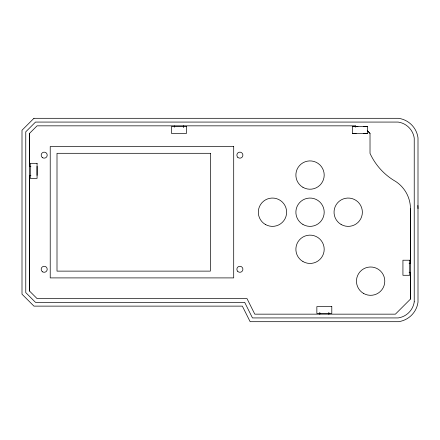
<?xml version="1.0" encoding="UTF-8"?>
<svg xmlns="http://www.w3.org/2000/svg" width="440" height="440" viewBox="0 0 440 440"><rect width="100%" height="100%" fill="white"/><g stroke="black" fill="none" stroke-linecap="round" stroke-linejoin="round"><path stroke-width="0.66" d="M367.235 130.636L370.018 133.375L370.018 153.368A62.216 62.216 0 0 0 395.599 181.418A32.615 32.615 0 0 1 401.792 186.632L403.541 188.694A32.615 32.615 0 0 1 410.465 208.78L410.465 299.09L395.395 314.16L254.793 314.16L247.005 298.59L37.07 298.59L29.535 291.055L29.557 175.389L30.289 175.373M37.07 175.373L37.07 166.331M328.867 312.78L328.845 314.16L328.845 312.791M410.465 208.78L410.465 263.236L409.096 263.236M355.41 127.215L355.416 125.84L37.07 125.84L29.535 133.375L29.535 291.055M174.433 125.862L174.433 127.232M363.704 126.588L367.472 126.594L367.472 133.375L352.402 133.375L352.402 126.594L357.984 126.588M367.472 126.594L352.402 126.594M352.402 133.375L356.169 133.37M30.289 166.331L29.535 166.331L30.921 166.342M29.557 175.389L30.921 175.389M363.704 133.37L367.472 133.375M409.096 272.278L410.465 272.278L410.465 299.09M367.692 131.104L370.018 133.375M417.868 205.453L418 208.626M29.535 133.375L29.557 166.347M355.416 125.84L355.416 126.594M183.497 127.21L183.497 125.84L183.475 127.232M319.825 312.78L319.803 314.16L319.803 312.791M414.233 301.851L413.875 303.721A19.008 19.008 0 0 1 400.026 317.57L398.156 317.928L252.466 317.928L244.679 302.357L35.508 302.357L25.768 292.611L25.768 131.813L35.508 122.073L398.156 122.073L400.026 122.43A19.008 19.008 0 0 1 413.875 136.279L414.233 138.149L414.233 301.851M33.952 118.305L22 130.251L22 294.173L33.952 306.125L242.352 306.125L250.14 321.695L398.514 321.695A22.781 22.781 0 0 0 418 302.214L418 137.786A22.781 22.781 0 0 0 398.514 118.305L33.952 118.305M186.511 126.594L171.435 126.594L171.435 133.375L186.511 133.375L186.511 126.594M233.706 146.52L50.221 146.52L50.221 277.904L233.706 277.904L233.706 146.52M210.347 153.307L57.002 153.307L57.002 271.123L210.347 271.123L210.347 153.307M37.07 163.317L30.289 163.317L30.289 178.387L37.07 178.387L37.07 163.317M409.712 260.221L402.93 260.221L402.93 275.291L409.712 275.291L409.712 260.221M331.798 306.625L316.855 306.625L316.855 313.407L331.798 313.407L331.798 306.625M42.686 157.762A3.014 3.014 0 0 0 47.207 155.149A3.014 3.014 0 0 0 42.686 152.543A3.014 3.014 0 0 0 42.686 157.762M237.754 157.284A3.014 3.014 0 0 0 242.798 155.93A3.014 3.014 0 0 0 239.107 152.24A3.014 3.014 0 0 0 237.754 157.284M42.686 271.887A3.014 3.014 0 0 0 47.207 269.274A3.014 3.014 0 0 0 42.686 266.662A3.014 3.014 0 0 0 42.686 271.887M237.754 271.409A3.014 3.014 0 0 0 242.798 270.055A3.014 3.014 0 0 0 239.107 266.365A3.014 3.014 0 0 0 237.754 271.409M302.957 224.477A14.163 14.163 0 0 0 324.198 212.212A14.163 14.163 0 0 0 302.957 199.947A14.163 14.163 0 0 0 302.957 224.477M302.957 187.33A14.163 14.163 0 0 0 324.198 175.065A14.163 14.163 0 0 0 302.957 162.8A14.163 14.163 0 0 0 302.957 187.33M302.957 261.553A14.163 14.163 0 0 0 324.198 249.288A14.163 14.163 0 0 0 302.957 237.023A14.163 14.163 0 0 0 302.957 261.553M265.392 224.477A14.163 14.163 0 0 0 286.632 212.212A14.163 14.163 0 0 0 265.392 199.947A14.163 14.163 0 0 0 265.392 224.477M341.121 224.477A14.163 14.163 0 0 0 362.368 212.212A14.163 14.163 0 0 0 341.121 199.947A14.163 14.163 0 0 0 341.121 224.477M363.539 293.425A14.163 14.163 0 0 0 384.786 281.16A14.163 14.163 0 0 0 363.539 268.895A14.163 14.163 0 0 0 363.539 293.425"/></g></svg>
